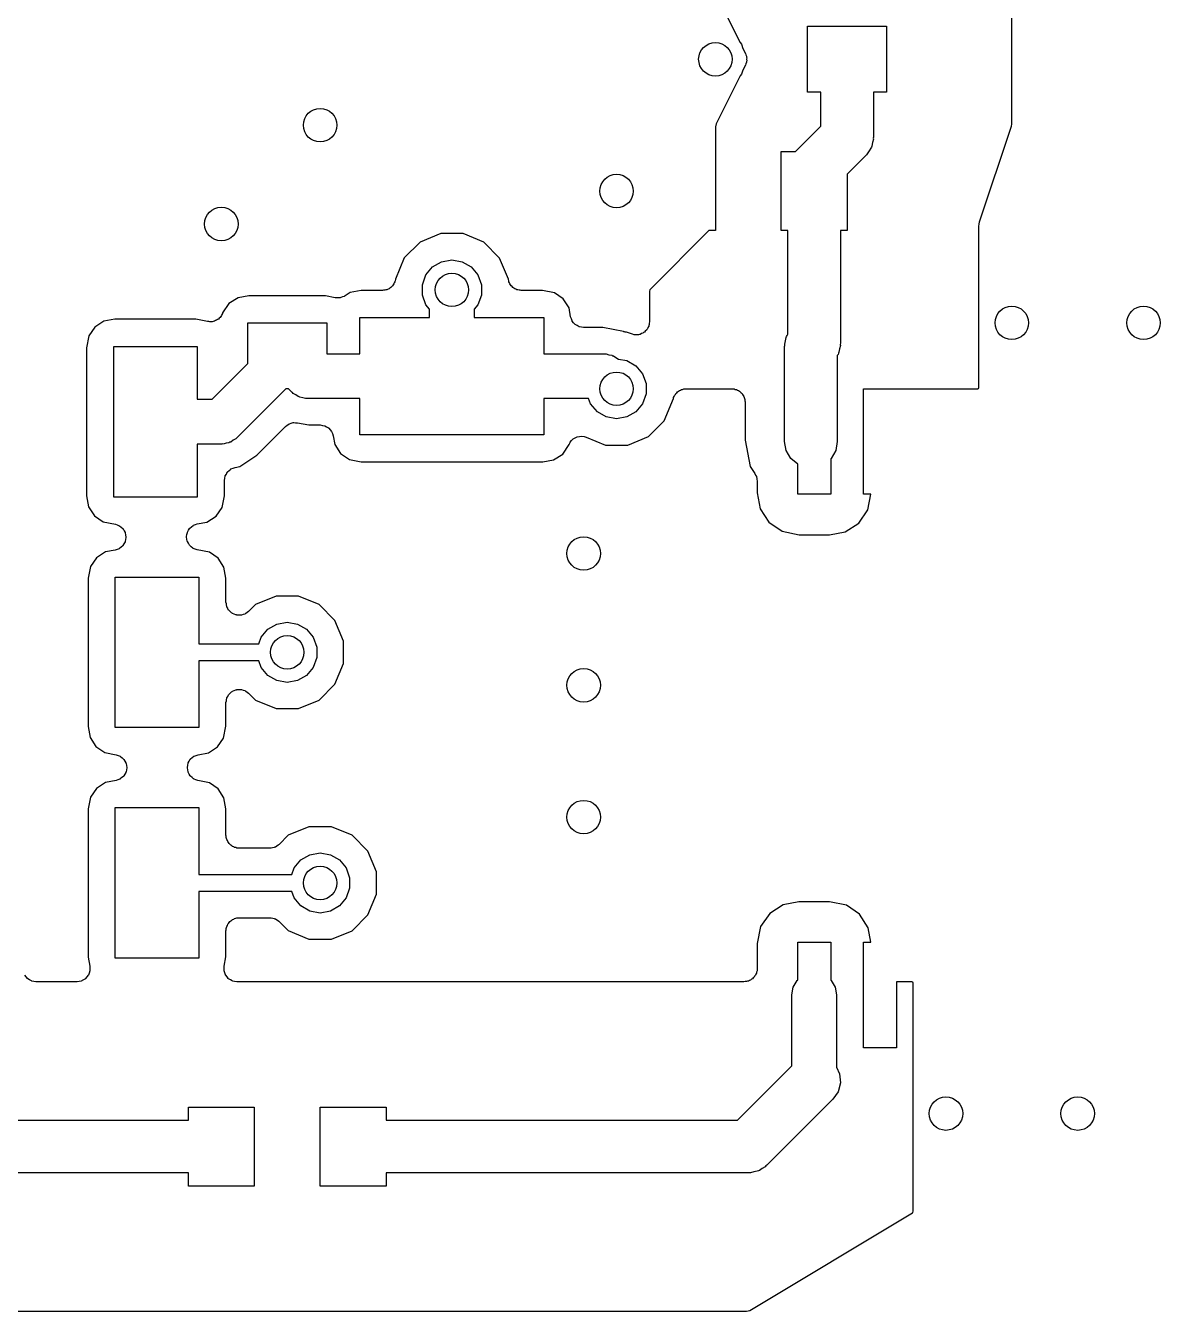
# Model space of a CAD drawing. Extents: x 85 to 210, y -138 to -65.
# Drawn here: x 189.26 to 197.88, y -98.25 to -88.5 of the extents above; entities that cross this region are included whole.
import ezdxf

# ---------------------------------------------------------------- set-up
doc = ezdxf.new("R2010")
doc.units = 0
doc.header["$MEASUREMENT"] = 0
doc.layers.add('BLACK', color=7, linetype='CONTINUOUS')

msp = doc.modelspace()

# ---------------------------------------------------------------- linework, layer by layer
at = {"layer": 'Black'}
for p, q in [((196.75, -89.2419), (196.75, -88.2583)), ((194.541, -88.3328), (194.687, -88.6234)), ((195.2, -89), (195.2, -88.5)), ((195.2, -88.5), (195.8, -88.5)), ((195.8, -88.5), (195.8, -89)), ((194.687, -88.6234), (194.697, -88.6361)), ((194.697, -88.6361), (194.709, -88.6677)), ((194.709, -88.6677), (194.728, -88.7053)), ((194.728, -88.7053), (194.731, -88.7163)), ((194.731, -88.7163), (194.735, -88.7268)), ((194.735, -88.7268), (194.736, -88.7328)), ((194.736, -88.7672), (194.735, -88.7732)), ((194.736, -88.7328), (194.738, -88.7386)), ((194.738, -88.7614), (194.736, -88.7672)), ((194.738, -88.7386), (194.737, -88.75)), ((194.737, -88.75), (194.738, -88.7614)), ((194.697, -88.8639), (194.687, -88.8766)), ((194.709, -88.8323), (194.697, -88.8639)), ((194.728, -88.7947), (194.709, -88.8323)), ((194.731, -88.7837), (194.728, -88.7947)), ((194.735, -88.7732), (194.731, -88.7837)), ((194.687, -88.8766), (194.505, -89.2396)), ((195.3, -89), (195.2, -89)), ((195.3, -89.2572), (195.3, -89)), ((195.8, -89), (195.7, -89)), ((195.7, -89), (195.7, -89.34)), ((194.505, -89.2396), (194.5, -89.2616)), ((196.747, -89.2577), (196.75, -89.2419)), ((194.5, -89.2616), (194.5, -89.45)), ((195.109, -89.4486), (195.3, -89.2572)), ((195.7, -89.34), (195.698, -89.3487)), ((195.698, -89.3487), (195.699, -89.3574)), ((196.505, -89.9846), (196.747, -89.2577)), ((194.5, -89.45), (194.5, -90.05)), ((195, -90.05), (195, -89.45)), ((195, -89.45), (195.108, -89.45)), ((195.108, -89.45), (195.109, -89.4486)), ((195.666, -89.4459), (195.653, -89.4686)), ((195.681, -89.4245), (195.666, -89.4459)), ((195.684, -89.416), (195.681, -89.4245)), ((195.688, -89.4084), (195.684, -89.416)), ((195.692, -89.3827), (195.688, -89.4084)), ((195.699, -89.3574), (195.692, -89.3827)), ((195.641, -89.4814), (195.5, -89.6228)), ((195.646, -89.4742), (195.641, -89.4814)), ((195.653, -89.4686), (195.646, -89.4742)), ((195.5, -89.6228), (195.5, -90.05)), ((196.5, -90.0162), (196.503, -90.0004)), ((196.5, -91.24), (196.5, -90.0162)), ((196.503, -90.0004), (196.505, -89.9846)), ((192.415, -90.0729), (192.258, -90.1378)), ((192.585, -90.0731), (192.415, -90.0729)), ((192.742, -90.1382), (192.585, -90.0731)), ((194.45, -90.05), (194.007, -90.4932)), ((194.5, -90.05), (194.45, -90.05)), ((195.05, -90.05), (195, -90.05)), ((195.05, -90.8365), (195.05, -90.05)), ((195.5, -90.05), (195.45, -90.05)), ((195.45, -90.05), (195.45, -90.905)), ((192.258, -90.1378), (192.138, -90.2578)), ((192.862, -90.2584), (192.742, -90.1382)), ((192.138, -90.2578), (192.072, -90.4183)), ((192.303, -90.3861), (192.354, -90.3254)), ((192.354, -90.3254), (192.422, -90.2859)), ((192.422, -90.2859), (192.5, -90.2721)), ((192.5, -90.2721), (192.578, -90.2859)), ((192.578, -90.2859), (192.646, -90.3254)), ((192.646, -90.3254), (192.697, -90.3861)), ((192.929, -90.4191), (192.862, -90.2584)), ((192.072, -90.422), (192.069, -90.4303)), ((192.072, -90.4183), (192.072, -90.422)), ((192.276, -90.4604), (192.303, -90.3861)), ((192.697, -90.3861), (192.724, -90.4604)), ((192.929, -90.422), (192.929, -90.4191)), ((192.932, -90.4302), (192.929, -90.422)), ((191.728, -90.5202), (191.689, -90.5454)), ((191.811, -90.5046), (191.728, -90.5202)), ((191.973, -90.5046), (191.811, -90.5046)), ((191.982, -90.5031), (191.973, -90.5046)), ((191.99, -90.5031), (191.982, -90.5031)), ((191.999, -90.5001), (191.99, -90.5031)), ((192.007, -90.4986), (191.999, -90.5001)), ((192.015, -90.4942), (192.007, -90.4986)), ((192.023, -90.4913), (192.015, -90.4942)), ((192.03, -90.4856), (192.023, -90.4913)), ((192.037, -90.4812), (192.03, -90.4856)), ((192.043, -90.4746), (192.037, -90.4812)), ((192.05, -90.469), (192.043, -90.4746)), ((192.054, -90.4614), (192.05, -90.469)), ((192.06, -90.4546), (192.054, -90.4614)), ((192.063, -90.4464), (192.06, -90.4546)), ((192.067, -90.4389), (192.063, -90.4464)), ((192.069, -90.4303), (192.067, -90.4389)), ((192.276, -90.5396), (192.276, -90.4604)), ((192.724, -90.4604), (192.724, -90.5396)), ((192.933, -90.4387), (192.932, -90.4302)), ((192.937, -90.4464), (192.933, -90.4387)), ((192.94, -90.4546), (192.937, -90.4464)), ((192.946, -90.4613), (192.94, -90.4546)), ((192.95, -90.4688), (192.946, -90.4613)), ((192.957, -90.4745), (192.95, -90.4688)), ((192.963, -90.4812), (192.957, -90.4745)), ((192.97, -90.4856), (192.963, -90.4812)), ((192.977, -90.4912), (192.97, -90.4856)), ((192.985, -90.4942), (192.977, -90.4912)), ((192.993, -90.4986), (192.985, -90.4942)), ((193.001, -90.5001), (192.993, -90.4986)), ((193.01, -90.5031), (193.001, -90.5001)), ((193.018, -90.5031), (193.01, -90.5031)), ((193.027, -90.5046), (193.018, -90.5031)), ((193.188, -90.5046), (193.027, -90.5046)), ((193.278, -90.5227), (193.188, -90.5046)), ((193.345, -90.5684), (193.278, -90.5227)), ((194.002, -90.5004), (194, -90.51)), ((194, -90.51), (194, -90.7417)), ((194.007, -90.4932), (194.002, -90.5004)), ((190.808, -90.6039), (190.76, -90.6739)), ((190.877, -90.5597), (190.808, -90.6039)), ((190.959, -90.5441), (190.877, -90.5597)), ((191.54, -90.5441), (190.959, -90.5441)), ((191.615, -90.5593), (191.54, -90.5441)), ((191.619, -90.5594), (191.615, -90.5593)), ((191.622, -90.5605), (191.619, -90.5594)), ((191.636, -90.5598), (191.622, -90.5605)), ((191.65, -90.5602), (191.636, -90.5598)), ((191.653, -90.559), (191.65, -90.5602)), ((191.657, -90.5588), (191.653, -90.559)), ((191.67, -90.5535), (191.657, -90.5588)), ((191.683, -90.5491), (191.67, -90.5535)), ((191.685, -90.5468), (191.683, -90.5491)), ((191.689, -90.5454), (191.685, -90.5468)), ((192.303, -90.6139), (192.276, -90.5396)), ((192.33, -90.6465), (192.303, -90.6139)), ((192.697, -90.6139), (192.67, -90.6465)), ((192.724, -90.5396), (192.697, -90.6139)), ((193.389, -90.637), (193.345, -90.5684)), ((190.734, -90.7142), (190.728, -90.7208)), ((190.741, -90.7087), (190.734, -90.7142)), ((190.745, -90.7013), (190.741, -90.7087)), ((190.751, -90.6947), (190.745, -90.7013)), ((190.754, -90.6866), (190.751, -90.6947)), ((190.759, -90.6791), (190.754, -90.6866)), ((190.76, -90.6739), (190.759, -90.6791)), ((191.802, -90.985), (191.802, -90.7105)), ((191.802, -90.7105), (192.33, -90.7105)), ((192.33, -90.7105), (192.33, -90.6465)), ((192.67, -90.6465), (192.67, -90.7105)), ((192.67, -90.7105), (193.198, -90.7105)), ((193.198, -90.7105), (193.198, -90.985)), ((193.401, -90.7035), (193.389, -90.637)), ((193.407, -90.7192), (193.401, -90.7035)), ((189.79, -90.7824), (189.745, -90.8492)), ((189.859, -90.7382), (189.79, -90.7824)), ((189.942, -90.7226), (189.859, -90.7382)), ((190.557, -90.7226), (189.942, -90.7226)), ((190.646, -90.7406), (190.557, -90.7226)), ((190.655, -90.7408), (190.646, -90.7406)), ((190.663, -90.7425), (190.655, -90.7408)), ((190.672, -90.7412), (190.663, -90.7425)), ((190.681, -90.7414), (190.672, -90.7412)), ((190.689, -90.7387), (190.681, -90.7414)), ((190.698, -90.7374), (190.689, -90.7387)), ((190.705, -90.7332), (190.698, -90.7374)), ((190.714, -90.7304), (190.705, -90.7332)), ((190.721, -90.7249), (190.714, -90.7304)), ((190.728, -90.7208), (190.721, -90.7249)), ((190.95, -91.0596), (190.95, -90.75)), ((190.95, -90.75), (191.55, -90.75)), ((191.55, -90.75), (191.55, -90.985)), ((193.413, -90.735), (193.407, -90.7192)), ((193.413, -90.7354), (193.413, -90.735)), ((193.414, -90.736), (193.413, -90.7354)), ((193.424, -90.7487), (193.414, -90.736)), ((193.435, -90.7616), (193.424, -90.7487)), ((193.436, -90.7619), (193.435, -90.7616)), ((193.436, -90.7623), (193.436, -90.7619)), ((193.451, -90.7706), (193.436, -90.7623)), ((193.465, -90.779), (193.451, -90.7706)), ((193.466, -90.7791), (193.465, -90.779)), ((193.466, -90.7794), (193.466, -90.7791)), ((193.483, -90.7821), (193.466, -90.7794)), ((193.5, -90.785), (193.483, -90.7821)), ((193.645, -90.785), (193.5, -90.785)), ((193.803, -90.8164), (193.645, -90.785)), ((193.968, -90.813), (193.961, -90.821)), ((193.977, -90.8059), (193.968, -90.813)), ((193.98, -90.8003), (193.977, -90.8059)), ((193.984, -90.7955), (193.98, -90.8003)), ((193.988, -90.7853), (193.984, -90.7955)), ((193.994, -90.7759), (193.988, -90.7853)), ((193.995, -90.7694), (193.994, -90.7759)), ((193.998, -90.7634), (193.995, -90.7694)), ((194, -90.7417), (193.998, -90.7524)), ((193.998, -90.7524), (193.998, -90.7634)), ((189.745, -90.8492), (189.727, -90.9385)), ((193.804, -90.817), (193.803, -90.8164)), ((193.809, -90.818), (193.804, -90.817)), ((193.815, -90.8202), (193.809, -90.818)), ((193.826, -90.821), (193.815, -90.8202)), ((193.833, -90.8222), (193.826, -90.821)), ((193.862, -90.834), (193.833, -90.8222)), ((193.872, -90.8364), (193.862, -90.834)), ((193.883, -90.8401), (193.872, -90.8364)), ((193.889, -90.8401), (193.883, -90.8401)), ((193.896, -90.8416), (193.889, -90.8401)), ((193.906, -90.8401), (193.896, -90.8416)), ((193.917, -90.8401), (193.906, -90.8401)), ((193.924, -90.8379), (193.917, -90.8401)), ((193.93, -90.8371), (193.924, -90.8379)), ((193.94, -90.832), (193.93, -90.8371)), ((193.95, -90.8283), (193.94, -90.832)), ((193.955, -90.8241), (193.95, -90.8283)), ((193.961, -90.821), (193.955, -90.8241)), ((195.026, -90.9126), (195.033, -90.8873)), ((195.027, -90.9213), (195.026, -90.9126)), ((195.033, -90.8873), (195.037, -90.8616)), ((195.037, -90.8616), (195.041, -90.854)), ((195.041, -90.854), (195.044, -90.8455)), ((195.044, -90.8455), (195.05, -90.8365)), ((195.45, -90.905), (195.448, -90.9137)), ((189.727, -90.9385), (189.727, -92.0622)), ((189.933, -92.0715), (189.933, -90.9285)), ((189.933, -90.9285), (190.567, -90.9285)), ((190.567, -90.9285), (190.567, -91.33)), ((191.55, -90.985), (191.802, -90.985)), ((193.198, -90.985), (193.655, -90.985)), ((193.655, -90.985), (193.662, -90.9863)), ((193.662, -90.9863), (193.67, -90.9856)), ((193.67, -90.9856), (193.691, -90.9914)), ((193.691, -90.9914), (193.713, -90.9953)), ((193.713, -90.9953), (193.72, -90.999)), ((193.72, -90.999), (193.727, -91.0009)), ((193.727, -91.0009), (193.745, -91.0137)), ((195.025, -90.93), (195.027, -90.9213)), ((195.025, -91.65), (195.025, -90.93)), ((195.431, -90.9895), (195.425, -90.9985)), ((195.425, -90.9985), (195.425, -91.65)), ((195.434, -90.981), (195.431, -90.9895)), ((195.438, -90.9734), (195.434, -90.981)), ((195.442, -90.9477), (195.438, -90.9734)), ((195.449, -90.9224), (195.442, -90.9477)), ((195.448, -90.9137), (195.449, -90.9224)), ((190.68, -91.33), (190.95, -91.0596)), ((193.745, -91.0137), (193.764, -91.0246)), ((193.764, -91.0246), (193.828, -91.0359)), ((193.828, -91.0359), (193.896, -91.0754)), ((193.896, -91.0754), (193.947, -91.1361)), ((193.947, -91.1361), (193.974, -91.2104)), ((191.24, -91.25), (190.87, -91.6202)), ((191.26, -91.25), (191.24, -91.25)), ((191.285, -91.2752), (191.26, -91.25)), ((191.291, -91.2795), (191.285, -91.2752)), ((191.296, -91.2852), (191.291, -91.2795)), ((191.315, -91.2963), (191.296, -91.2852)), ((191.333, -91.3091), (191.315, -91.2963)), ((193.974, -91.2896), (193.947, -91.3639)), ((193.974, -91.2104), (193.974, -91.2896)), ((194.187, -91.3082), (194.19, -91.3)), ((194.19, -91.3), (194.196, -91.2933)), ((194.196, -91.2933), (194.2, -91.2856)), ((194.2, -91.2856), (194.207, -91.2801)), ((194.207, -91.2801), (194.213, -91.2734)), ((194.213, -91.2734), (194.22, -91.269)), ((194.22, -91.269), (194.227, -91.2634)), ((194.227, -91.2634), (194.235, -91.2604)), ((194.235, -91.2604), (194.243, -91.256)), ((194.243, -91.256), (194.251, -91.2545)), ((194.251, -91.2545), (194.26, -91.2515)), ((194.26, -91.2515), (194.268, -91.2515)), ((194.268, -91.2515), (194.277, -91.25)), ((194.277, -91.25), (194.625, -91.25)), ((194.625, -91.25), (194.634, -91.2515)), ((194.634, -91.2515), (194.642, -91.2515)), ((194.642, -91.2515), (194.651, -91.2545)), ((194.651, -91.2545), (194.659, -91.256)), ((194.659, -91.256), (194.667, -91.2604)), ((194.667, -91.2604), (194.675, -91.2634)), ((194.675, -91.2634), (194.682, -91.269)), ((194.682, -91.269), (194.689, -91.2734)), ((194.689, -91.2734), (194.695, -91.2801)), ((194.695, -91.2801), (194.702, -91.2857)), ((194.702, -91.2857), (194.706, -91.2933)), ((194.706, -91.2933), (194.712, -91.3)), ((194.712, -91.3), (194.715, -91.3082)), ((195.625, -92.05), (195.625, -91.25)), ((195.625, -91.25), (195.875, -91.25)), ((195.875, -91.25), (196.491, -91.25)), ((196.491, -91.25), (196.498, -91.2486)), ((196.498, -91.2486), (196.5, -91.24)), ((190.567, -91.33), (190.68, -91.33)), ((191.34, -91.311), (191.333, -91.3091)), ((191.347, -91.3147), (191.34, -91.311)), ((191.369, -91.3186), (191.347, -91.3147)), ((191.39, -91.3244), (191.369, -91.3186)), ((191.398, -91.3237), (191.39, -91.3244)), ((191.405, -91.325), (191.398, -91.3237)), ((191.802, -91.325), (191.405, -91.325)), ((191.802, -91.5995), (191.802, -91.325)), ((193.538, -91.325), (193.198, -91.325)), ((193.198, -91.325), (193.198, -91.5995)), ((193.553, -91.3639), (193.538, -91.325)), ((193.604, -91.4246), (193.553, -91.3639)), ((193.947, -91.3639), (193.896, -91.4246)), ((194.112, -91.4922), (194.181, -91.3249)), ((194.181, -91.3244), (194.183, -91.3157)), ((194.181, -91.3249), (194.181, -91.3244)), ((194.183, -91.3157), (194.187, -91.3082)), ((194.715, -91.3082), (194.719, -91.3158)), ((194.719, -91.3158), (194.72, -91.3244)), ((194.72, -91.3244), (194.723, -91.3326)), ((194.723, -91.3326), (194.723, -91.3414)), ((194.723, -91.3414), (194.725, -91.35)), ((194.725, -91.35), (194.725, -91.6401)), ((193.672, -91.4641), (193.604, -91.4246)), ((193.75, -91.4779), (193.672, -91.4641)), ((193.828, -91.4641), (193.75, -91.4779)), ((193.896, -91.4246), (193.828, -91.4641)), ((193.992, -91.6122), (194.112, -91.4922)), ((191.019, -91.7547), (191.238, -91.5352)), ((191.238, -91.5352), (191.25, -91.527)), ((191.25, -91.527), (191.261, -91.5182)), ((191.261, -91.5182), (191.264, -91.5171)), ((191.264, -91.5171), (191.267, -91.5152)), ((191.267, -91.5152), (191.28, -91.5116)), ((191.28, -91.5116), (191.294, -91.507)), ((191.294, -91.507), (191.297, -91.5071)), ((191.297, -91.5071), (191.3, -91.5062)), ((191.3, -91.5062), (191.314, -91.5075)), ((191.314, -91.5075), (191.328, -91.5078)), ((191.328, -91.5078), (191.415, -91.525)), ((191.415, -91.525), (191.5, -91.525)), ((191.5, -91.525), (191.517, -91.5279)), ((191.517, -91.5279), (191.534, -91.5306)), ((191.534, -91.5306), (191.534, -91.5309)), ((191.534, -91.5309), (191.535, -91.531)), ((191.535, -91.531), (191.549, -91.5394)), ((191.549, -91.5394), (191.564, -91.5477)), ((191.564, -91.5477), (191.564, -91.5481)), ((191.564, -91.5481), (191.565, -91.5484)), ((191.565, -91.5484), (191.576, -91.5613)), ((191.576, -91.5613), (191.586, -91.574)), ((191.586, -91.574), (191.587, -91.5746)), ((191.587, -91.5746), (191.587, -91.575)), ((191.587, -91.575), (191.593, -91.5908)), ((191.593, -91.5908), (191.599, -91.6065)), ((190.75, -91.67), (190.567, -91.67)), ((190.567, -91.67), (190.567, -92.0715)), ((190.757, -91.6687), (190.75, -91.67)), ((190.765, -91.6694), (190.757, -91.6687)), ((190.786, -91.6636), (190.765, -91.6694)), ((190.808, -91.6597), (190.786, -91.6636)), ((190.815, -91.656), (190.808, -91.6597)), ((190.822, -91.6541), (190.815, -91.656)), ((190.84, -91.6413), (190.822, -91.6541)), ((190.859, -91.6302), (190.84, -91.6413)), ((190.864, -91.6245), (190.859, -91.6302)), ((190.87, -91.6202), (190.864, -91.6245)), ((191.599, -91.6065), (191.611, -91.673)), ((191.611, -91.673), (191.655, -91.7416)), ((193.198, -91.5995), (191.802, -91.5995)), ((193.341, -91.7456), (193.391, -91.6718)), ((193.391, -91.6718), (193.397, -91.6572)), ((193.397, -91.6565), (193.398, -91.6556)), ((193.397, -91.6572), (193.397, -91.6565)), ((193.398, -91.6556), (193.409, -91.6435)), ((193.409, -91.6435), (193.42, -91.6312)), ((193.42, -91.6312), (193.421, -91.6307)), ((193.421, -91.63), (193.436, -91.6224)), ((193.421, -91.6307), (193.421, -91.63)), ((193.436, -91.6224), (193.45, -91.6146)), ((193.45, -91.6146), (193.451, -91.6144)), ((193.451, -91.6144), (193.452, -91.614)), ((193.452, -91.614), (193.468, -91.6119)), ((193.468, -91.6119), (193.485, -91.6094)), ((193.485, -91.6094), (193.486, -91.6096)), ((193.486, -91.6096), (193.487, -91.6095)), ((193.487, -91.6095), (193.503, -91.6131)), ((193.503, -91.6131), (193.519, -91.6163)), ((193.519, -91.6163), (193.52, -91.6168)), ((193.52, -91.6168), (193.52, -91.617)), ((193.52, -91.617), (193.665, -91.6769)), ((193.665, -91.6769), (193.835, -91.6771)), ((193.835, -91.6771), (193.992, -91.6122)), ((194.725, -91.6401), (194.765, -91.8406)), ((195.037, -91.7184), (195.025, -91.65)), ((195.425, -91.65), (195.413, -91.7184)), ((190.891, -91.84), (191.019, -91.7547)), ((191.655, -91.7416), (191.722, -91.7873)), ((191.722, -91.7873), (191.812, -91.8054)), ((193.189, -91.8054), (193.272, -91.7898)), ((193.272, -91.7898), (193.341, -91.7456)), ((195.072, -91.7786), (195.037, -91.7184)), ((195.125, -91.8232), (195.072, -91.7786)), ((195.378, -91.7786), (195.375, -91.7812)), ((195.375, -91.7812), (195.375, -92.05)), ((195.413, -91.7184), (195.378, -91.7786)), ((190.788, -91.8971), (190.795, -91.8829)), ((190.795, -91.8829), (190.796, -91.8821)), ((190.796, -91.8821), (190.797, -91.8812)), ((190.797, -91.8812), (190.809, -91.8707)), ((190.809, -91.8707), (190.821, -91.86)), ((190.821, -91.86), (190.823, -91.8596)), ((190.823, -91.8589), (190.839, -91.8533)), ((190.823, -91.8596), (190.823, -91.8589)), ((190.839, -91.8533), (190.854, -91.8474)), ((190.854, -91.8474), (190.891, -91.84)), ((191.812, -91.8054), (193.189, -91.8054)), ((194.765, -91.8406), (194.8, -91.8936)), ((195.125, -92.05), (195.125, -91.8232)), ((195.125, -91.8232), (195.125, -91.8232)), ((190.773, -91.9455), (190.776, -91.9294)), ((190.773, -92.0615), (190.773, -91.9455)), ((190.776, -91.9294), (190.779, -91.9133)), ((190.779, -91.9113), (190.788, -91.8971)), ((190.779, -91.9123), (190.779, -91.9113)), ((190.779, -91.9133), (190.779, -91.9123)), ((194.8, -91.8936), (194.805, -91.9046)), ((194.805, -91.9046), (194.811, -91.915)), ((194.811, -91.915), (194.812, -91.9204)), ((194.812, -91.9204), (194.814, -91.9254)), ((194.814, -91.9254), (194.815, -91.9374)), ((194.815, -91.9374), (194.817, -91.9492)), ((194.817, -91.9492), (194.817, -92.0407)), ((189.727, -92.0622), (189.742, -92.145)), ((190.567, -92.0715), (189.933, -92.0715)), ((190.755, -92.1508), (190.773, -92.0615)), ((194.817, -92.0407), (194.84, -92.1605)), ((195.375, -92.05), (195.125, -92.05)), ((195.681, -92.05), (195.625, -92.05)), ((195.657, -92.169), (195.681, -92.05)), ((189.742, -92.145), (189.786, -92.2136)), ((190.71, -92.2176), (190.755, -92.1508)), ((194.84, -92.1605), (194.906, -92.2632)), ((195.588, -92.2692), (195.657, -92.169)), ((189.786, -92.2136), (189.853, -92.2593)), ((189.853, -92.2593), (189.946, -92.2781)), ((189.946, -92.2781), (189.96, -92.2838)), ((190.553, -92.2811), (190.567, -92.2756)), ((190.567, -92.2756), (190.641, -92.2618)), ((190.641, -92.2618), (190.71, -92.2176)), ((194.906, -92.2632), (195.006, -92.3317)), ((195.486, -92.3353), (195.588, -92.2692)), ((189.96, -92.2838), (189.975, -92.2889)), ((189.975, -92.2889), (189.977, -92.2901)), ((189.977, -92.2901), (189.978, -92.2908)), ((189.978, -92.2908), (189.99, -92.3011)), ((189.99, -92.3011), (190.002, -92.3109)), ((190.002, -92.3109), (190.003, -92.3125)), ((190.003, -92.3125), (190.004, -92.3138)), ((190.004, -92.3138), (190.012, -92.3274)), ((190.012, -92.3274), (190.02, -92.3408)), ((190.02, -92.3408), (190.02, -92.3426)), ((190.02, -92.3426), (190.021, -92.3443)), ((190.021, -92.3443), (190.023, -92.3597)), ((190.023, -92.3597), (190.026, -92.3749)), ((190.026, -92.3749), (190.026, -92.3768)), ((190.486, -92.3714), (190.489, -92.3562)), ((190.486, -92.3732), (190.486, -92.3714)), ((190.486, -92.3751), (190.486, -92.3732)), ((190.489, -92.3903), (190.486, -92.3751)), ((190.489, -92.3562), (190.492, -92.3408)), ((190.492, -92.3392), (190.493, -92.3374)), ((190.492, -92.3408), (190.492, -92.3392)), ((190.493, -92.3374), (190.501, -92.3241)), ((190.501, -92.3241), (190.509, -92.3105)), ((190.509, -92.3105), (190.51, -92.3093)), ((190.51, -92.3093), (190.511, -92.3077)), ((190.511, -92.3077), (190.523, -92.298)), ((190.523, -92.298), (190.535, -92.2879)), ((190.535, -92.2879), (190.537, -92.2872)), ((190.537, -92.2872), (190.538, -92.2861)), ((190.538, -92.2861), (190.553, -92.2811)), ((195.006, -92.3317), (195.135, -92.3578)), ((195.135, -92.3578), (195.366, -92.3578)), ((195.366, -92.3578), (195.486, -92.3353)), ((189.959, -92.4689), (189.945, -92.4744)), ((189.974, -92.4639), (189.959, -92.4689)), ((189.975, -92.4628), (189.974, -92.4639)), ((189.977, -92.4621), (189.975, -92.4628)), ((189.989, -92.452), (189.977, -92.4621)), ((190.001, -92.4423), (189.989, -92.452)), ((190.002, -92.4407), (190.001, -92.4423)), ((190.003, -92.4395), (190.002, -92.4407)), ((190.011, -92.4259), (190.003, -92.4395)), ((190.019, -92.4126), (190.011, -92.4259)), ((190.02, -92.4108), (190.019, -92.4126)), ((190.023, -92.3939), (190.02, -92.4092)), ((190.02, -92.4092), (190.02, -92.4108)), ((190.026, -92.3786), (190.023, -92.3939)), ((190.026, -92.3768), (190.026, -92.3786)), ((190.491, -92.4057), (190.489, -92.3903)), ((190.492, -92.4074), (190.491, -92.4057)), ((190.492, -92.4092), (190.492, -92.4074)), ((190.5, -92.4226), (190.492, -92.4092)), ((190.508, -92.4362), (190.5, -92.4226)), ((190.509, -92.4375), (190.508, -92.4362)), ((190.51, -92.4391), (190.509, -92.4375)), ((190.522, -92.4489), (190.51, -92.4391)), ((190.534, -92.4592), (190.522, -92.4489)), ((190.535, -92.4599), (190.534, -92.4592)), ((190.537, -92.4611), (190.535, -92.4599)), ((190.552, -92.4662), (190.537, -92.4611)), ((190.566, -92.4719), (190.552, -92.4662)), ((190.659, -92.4907), (190.566, -92.4719)), ((189.802, -92.5324), (189.757, -92.5992)), ((189.871, -92.4882), (189.802, -92.5324)), ((189.945, -92.4744), (189.871, -92.4882)), ((190.726, -92.5364), (190.659, -92.4907)), ((190.77, -92.605), (190.726, -92.5364)), ((189.757, -92.5992), (189.739, -92.6885)), ((190.785, -92.6878), (190.77, -92.605)), ((189.739, -92.6885), (189.739, -93.8122)), ((189.945, -93.8215), (189.945, -92.6785)), ((189.945, -92.6785), (190.579, -92.6785)), ((190.579, -92.6785), (190.579, -93.1865)), ((190.785, -92.8693), (190.785, -92.6878)), ((191.165, -92.8229), (191.008, -92.8878)), ((191.335, -92.8231), (191.165, -92.8229)), ((191.492, -92.8882), (191.335, -92.8231)), ((190.788, -92.8822), (190.785, -92.8693)), ((190.789, -92.8951), (190.788, -92.8822)), ((190.791, -92.8992), (190.789, -92.8951)), ((190.791, -92.9035), (190.791, -92.8992)), ((190.798, -92.9148), (190.791, -92.9035)), ((190.803, -92.9266), (190.798, -92.9148)), ((190.807, -92.9298), (190.803, -92.9266)), ((190.809, -92.9336), (190.807, -92.9298)), ((190.819, -92.942), (190.809, -92.9336)), ((190.828, -92.9512), (190.819, -92.942)), ((190.832, -92.9531), (190.828, -92.9512)), ((190.835, -92.9559), (190.832, -92.9531)), ((190.848, -92.9604), (190.835, -92.9559)), ((190.859, -92.9659), (190.848, -92.9604)), ((190.928, -92.96), (190.915, -92.9634)), ((190.931, -92.9575), (190.928, -92.96)), ((190.935, -92.9559), (190.931, -92.9575)), ((190.945, -92.9476), (190.935, -92.9559)), ((190.956, -92.9401), (190.945, -92.9476)), ((191.008, -92.8878), (190.956, -92.9401)), ((191.612, -93.0084), (191.492, -92.8882)), ((190.864, -92.9663), (190.859, -92.9659)), ((190.868, -92.9678), (190.864, -92.9663)), ((190.881, -92.9678), (190.868, -92.9678)), ((190.894, -92.969), (190.881, -92.9678)), ((190.898, -92.9678), (190.894, -92.969)), ((190.903, -92.9678), (190.898, -92.9678)), ((190.915, -92.9634), (190.903, -92.9678)), ((191.104, -93.0754), (191.172, -93.0359)), ((191.172, -93.0359), (191.25, -93.0221)), ((191.25, -93.0221), (191.328, -93.0359)), ((191.328, -93.0359), (191.396, -93.0754)), ((191.677, -93.1654), (191.612, -93.0084)), ((191.034, -93.1865), (191.053, -93.1361)), ((191.053, -93.1361), (191.104, -93.0754)), ((191.396, -93.0754), (191.447, -93.1361)), ((191.447, -93.1361), (191.474, -93.2104)), ((190.579, -93.1865), (191.034, -93.1865)), ((191.474, -93.2104), (191.474, -93.2896)), ((191.677, -93.3353), (191.677, -93.1654)), ((191.034, -93.3135), (190.579, -93.3135)), ((190.579, -93.3135), (190.579, -93.8215)), ((191.053, -93.3639), (191.034, -93.3135)), ((191.474, -93.2896), (191.447, -93.3639)), ((191.612, -93.4922), (191.677, -93.3353)), ((191.104, -93.4246), (191.053, -93.3639)), ((191.172, -93.4641), (191.104, -93.4246)), ((191.396, -93.4246), (191.328, -93.4641)), ((191.447, -93.3639), (191.396, -93.4246)), ((190.828, -93.5487), (190.832, -93.5469)), ((190.832, -93.5469), (190.835, -93.5441)), ((190.835, -93.5441), (190.848, -93.5396)), ((190.848, -93.5396), (190.86, -93.5341)), ((190.86, -93.5341), (190.864, -93.5337)), ((190.864, -93.5337), (190.868, -93.5322)), ((190.868, -93.5322), (190.881, -93.5322)), ((190.881, -93.5322), (190.894, -93.5311)), ((190.894, -93.5311), (190.898, -93.5322)), ((190.898, -93.5322), (190.903, -93.5322)), ((190.903, -93.5322), (190.915, -93.5367)), ((190.915, -93.5367), (190.928, -93.5401)), ((190.928, -93.5401), (190.931, -93.5426)), ((190.931, -93.5426), (190.935, -93.5441)), ((190.935, -93.5441), (190.945, -93.5525)), ((191.25, -93.4779), (191.172, -93.4641)), ((191.328, -93.4641), (191.25, -93.4779)), ((191.492, -93.6122), (191.612, -93.4922)), ((190.785, -93.6307), (190.788, -93.6178)), ((190.785, -93.8115), (190.785, -93.6307)), ((190.788, -93.6178), (190.789, -93.6047)), ((190.789, -93.6047), (190.791, -93.6008)), ((190.791, -93.5965), (190.798, -93.5851)), ((190.791, -93.6008), (190.791, -93.5965)), ((190.798, -93.5851), (190.804, -93.5733)), ((190.804, -93.5733), (190.807, -93.5702)), ((190.807, -93.5702), (190.809, -93.5664)), ((190.809, -93.5664), (190.819, -93.558)), ((190.819, -93.558), (190.828, -93.5487)), ((190.945, -93.5525), (190.956, -93.56)), ((190.956, -93.56), (191.008, -93.6118)), ((191.008, -93.6118), (191.165, -93.6769)), ((191.335, -93.6771), (191.492, -93.6122)), ((191.165, -93.6769), (191.335, -93.6771)), ((189.739, -93.8122), (189.754, -93.895)), ((190.579, -93.8215), (189.945, -93.8215)), ((190.767, -93.9008), (190.785, -93.8115)), ((189.754, -93.895), (189.798, -93.9636)), ((190.722, -93.9676), (190.767, -93.9008)), ((189.798, -93.9636), (189.865, -94.0093)), ((189.865, -94.0093), (189.952, -94.0269)), ((189.952, -94.0269), (189.967, -94.0326)), ((189.967, -94.0326), (189.981, -94.0377)), ((190.544, -94.0372), (190.559, -94.0323)), ((190.559, -94.0323), (190.573, -94.0268)), ((190.573, -94.0268), (190.653, -94.0118)), ((190.653, -94.0118), (190.722, -93.9676)), ((189.981, -94.0377), (189.983, -94.0389)), ((189.983, -94.0389), (189.985, -94.0396)), ((189.985, -94.0396), (189.996, -94.0499)), ((189.996, -94.0499), (190.008, -94.0598)), ((190.008, -94.0598), (190.009, -94.0614)), ((190.009, -94.0614), (190.011, -94.0626)), ((190.011, -94.0626), (190.018, -94.0763)), ((190.018, -94.0763), (190.026, -94.0896)), ((190.026, -94.0896), (190.026, -94.0915)), ((190.026, -94.0915), (190.027, -94.0931)), ((190.027, -94.0931), (190.029, -94.1085)), ((190.029, -94.1085), (190.032, -94.1238)), ((190.032, -94.1274), (190.029, -94.1427)), ((190.032, -94.1238), (190.032, -94.1256)), ((190.032, -94.1256), (190.032, -94.1274)), ((190.492, -94.1226), (190.495, -94.1073)), ((190.492, -94.1244), (190.492, -94.1226)), ((190.492, -94.1262), (190.492, -94.1244)), ((190.495, -94.1415), (190.492, -94.1262)), ((190.495, -94.1073), (190.497, -94.092)), ((190.497, -94.092), (190.498, -94.0903)), ((190.498, -94.0903), (190.499, -94.0885)), ((190.499, -94.0885), (190.507, -94.0752)), ((190.507, -94.0752), (190.514, -94.0617)), ((190.514, -94.0617), (190.516, -94.0605)), ((190.516, -94.0605), (190.517, -94.0589)), ((190.517, -94.0589), (190.529, -94.0492)), ((190.529, -94.0492), (190.541, -94.0391)), ((190.541, -94.0391), (190.542, -94.0384)), ((190.542, -94.0384), (190.544, -94.0372)), ((189.951, -94.2232), (189.871, -94.2382)), ((189.965, -94.2177), (189.951, -94.2232)), ((189.98, -94.2128), (189.965, -94.2177)), ((189.982, -94.2116), (189.98, -94.2128)), ((189.983, -94.2109), (189.982, -94.2116)), ((189.995, -94.2008), (189.983, -94.2109)), ((190.007, -94.1911), (189.995, -94.2008)), ((190.008, -94.1895), (190.007, -94.1911)), ((190.01, -94.1883), (190.008, -94.1895)), ((190.017, -94.1748), (190.01, -94.1883)), ((190.025, -94.1615), (190.017, -94.1748)), ((190.026, -94.1597), (190.025, -94.1615)), ((190.027, -94.158), (190.026, -94.1597)), ((190.029, -94.1427), (190.027, -94.158)), ((190.497, -94.1569), (190.495, -94.1415)), ((190.498, -94.1585), (190.497, -94.1569)), ((190.498, -94.1604), (190.498, -94.1585)), ((190.506, -94.1737), (190.498, -94.1604)), ((190.513, -94.1874), (190.506, -94.1737)), ((190.515, -94.1886), (190.513, -94.1874)), ((190.516, -94.1902), (190.515, -94.1886)), ((190.528, -94.2001), (190.516, -94.1902)), ((190.539, -94.2104), (190.528, -94.2001)), ((190.541, -94.2111), (190.539, -94.2104)), ((190.543, -94.2123), (190.541, -94.2111)), ((190.557, -94.2174), (190.543, -94.2123)), ((190.572, -94.2231), (190.557, -94.2174)), ((190.659, -94.2407), (190.572, -94.2231)), ((189.802, -94.2824), (189.757, -94.3492)), ((189.871, -94.2382), (189.802, -94.2824)), ((190.726, -94.2864), (190.659, -94.2407)), ((190.77, -94.355), (190.726, -94.2864)), ((189.757, -94.3492), (189.739, -94.4385)), ((190.785, -94.4378), (190.77, -94.355)), ((189.739, -94.4385), (189.739, -95.5622)), ((189.945, -95.5715), (189.945, -94.4285)), ((189.945, -94.4285), (190.579, -94.4285)), ((190.579, -94.4285), (190.579, -94.9365)), ((190.785, -94.6365), (190.785, -94.4378)), ((191.415, -94.5729), (191.258, -94.6378)), ((191.585, -94.5731), (191.415, -94.5729)), ((191.742, -94.6382), (191.585, -94.5731)), ((190.787, -94.6451), (190.785, -94.6365)), ((190.787, -94.6539), (190.787, -94.6451)), ((190.79, -94.6621), (190.787, -94.6539)), ((190.791, -94.6707), (190.79, -94.6621)), ((190.796, -94.6783), (190.791, -94.6707)), ((190.799, -94.6865), (190.796, -94.6783)), ((190.804, -94.6932), (190.799, -94.6865)), ((190.809, -94.7008), (190.804, -94.6932)), ((190.815, -94.7064), (190.809, -94.7008)), ((190.821, -94.7131), (190.815, -94.7064)), ((190.829, -94.7175), (190.821, -94.7131)), ((190.835, -94.7231), (190.829, -94.7175)), ((191.182, -94.7131), (191.171, -94.7197)), ((191.185, -94.7098), (191.182, -94.7131)), ((191.189, -94.7073), (191.185, -94.7098)), ((191.258, -94.6378), (191.189, -94.7073)), ((191.862, -94.7584), (191.742, -94.6382)), ((190.844, -94.7261), (190.835, -94.7231)), ((190.851, -94.7305), (190.844, -94.7261)), ((190.86, -94.732), (190.851, -94.7305)), ((190.868, -94.735), (190.86, -94.732)), ((190.877, -94.735), (190.868, -94.735)), ((190.885, -94.7365), (190.877, -94.735)), ((191.118, -94.7365), (190.885, -94.7365)), ((191.122, -94.7357), (191.118, -94.7365)), ((191.127, -94.7361), (191.122, -94.7357)), ((191.139, -94.7327), (191.127, -94.7361)), ((191.152, -94.7305), (191.139, -94.7327)), ((191.156, -94.7283), (191.152, -94.7305)), ((191.16, -94.7272), (191.156, -94.7283)), ((191.171, -94.7197), (191.16, -94.7272)), ((191.354, -94.8254), (191.422, -94.7859)), ((191.422, -94.7859), (191.5, -94.7721)), ((191.5, -94.7721), (191.578, -94.7859)), ((191.578, -94.7859), (191.646, -94.8254)), ((191.927, -94.9154), (191.862, -94.7584)), ((191.284, -94.9365), (191.303, -94.8861)), ((191.303, -94.8861), (191.354, -94.8254)), ((191.646, -94.8254), (191.697, -94.8861)), ((191.697, -94.8861), (191.724, -94.9604)), ((190.579, -94.9365), (191.284, -94.9365)), ((191.724, -94.9604), (191.724, -95.0396)), ((191.927, -95.0853), (191.927, -94.9154)), ((191.284, -95.0635), (190.579, -95.0635)), ((190.579, -95.0635), (190.579, -95.5715)), ((191.303, -95.1139), (191.284, -95.0635)), ((191.724, -95.0396), (191.697, -95.1139)), ((191.862, -95.2422), (191.927, -95.0853)), ((191.354, -95.1746), (191.303, -95.1139)), ((191.422, -95.2141), (191.354, -95.1746)), ((191.646, -95.1746), (191.578, -95.2141)), ((191.697, -95.1139), (191.646, -95.1746)), ((195.014, -95.1647), (194.912, -95.2308)), ((195.134, -95.1422), (195.014, -95.1647)), ((195.365, -95.1422), (195.134, -95.1422)), ((195.494, -95.1683), (195.365, -95.1422)), ((195.594, -95.2368), (195.494, -95.1683)), ((190.804, -95.3068), (190.809, -95.2992)), ((190.809, -95.2992), (190.815, -95.2936)), ((190.815, -95.2936), (190.821, -95.2869)), ((190.821, -95.2869), (190.829, -95.2825)), ((190.829, -95.2825), (190.835, -95.2769)), ((190.835, -95.2769), (190.844, -95.2739)), ((190.844, -95.2739), (190.851, -95.2695)), ((190.851, -95.2695), (190.86, -95.268)), ((190.86, -95.268), (190.868, -95.265)), ((190.868, -95.265), (190.877, -95.265)), ((190.877, -95.265), (190.885, -95.2635)), ((190.885, -95.2635), (191.118, -95.2635)), ((191.118, -95.2635), (191.123, -95.2643)), ((191.123, -95.2643), (191.127, -95.2639)), ((191.127, -95.2639), (191.14, -95.2673)), ((191.14, -95.2673), (191.152, -95.2695)), ((191.152, -95.2695), (191.156, -95.2718)), ((191.156, -95.2718), (191.161, -95.2729)), ((191.161, -95.2729), (191.171, -95.2804)), ((191.171, -95.2804), (191.183, -95.2869)), ((191.183, -95.2869), (191.185, -95.2903)), ((191.185, -95.2903), (191.189, -95.2929)), ((191.189, -95.2929), (191.258, -95.3618)), ((191.5, -95.2279), (191.422, -95.2141)), ((191.578, -95.2141), (191.5, -95.2279)), ((191.742, -95.3622), (191.862, -95.2422)), ((194.912, -95.2308), (194.843, -95.331)), ((195.66, -95.3395), (195.594, -95.2368)), ((190.785, -95.3635), (190.787, -95.3549)), ((190.785, -95.5615), (190.785, -95.3635)), ((190.787, -95.3461), (190.79, -95.3379)), ((190.787, -95.3549), (190.787, -95.3461)), ((190.79, -95.3379), (190.791, -95.3293)), ((190.791, -95.3293), (190.796, -95.3217)), ((190.796, -95.3217), (190.799, -95.3135)), ((190.799, -95.3135), (190.804, -95.3068)), ((191.258, -95.3618), (191.415, -95.4269)), ((191.585, -95.4271), (191.742, -95.3622)), ((194.843, -95.331), (194.817, -95.46)), ((195.681, -95.45), (195.66, -95.3395)), ((191.415, -95.4269), (191.585, -95.4271)), ((194.817, -95.46), (194.817, -95.65)), ((195.125, -95.7363), (195.125, -95.45)), ((195.125, -95.45), (195.375, -95.45)), ((195.375, -95.45), (195.375, -95.7363)), ((195.625, -96.25), (195.625, -95.45)), ((195.625, -95.45), (195.681, -95.45)), ((189.739, -95.5622), (189.752, -95.6315)), ((190.579, -95.5715), (189.945, -95.5715)), ((190.771, -95.6302), (190.785, -95.5615)), ((189.746, -95.6832), (189.741, -95.699)), ((189.752, -95.6674), (189.746, -95.6832)), ((189.752, -95.6315), (189.752, -95.6321)), ((189.752, -95.6321), (189.752, -95.6326)), ((189.752, -95.6326), (189.752, -95.6495)), ((189.752, -95.6495), (189.752, -95.6662)), ((189.752, -95.6662), (189.752, -95.6668)), ((189.752, -95.6668), (189.752, -95.6674)), ((190.771, -95.6314), (190.771, -95.6302)), ((190.771, -95.6326), (190.771, -95.6314)), ((190.771, -95.6488), (190.771, -95.6326)), ((190.771, -95.6649), (190.771, -95.6488)), ((190.771, -95.6661), (190.771, -95.6649)), ((190.771, -95.6674), (190.771, -95.6661)), ((190.777, -95.6825), (190.771, -95.6674)), ((190.782, -95.6978), (190.777, -95.6825)), ((194.807, -95.6918), (194.804, -95.7)), ((194.811, -95.6842), (194.807, -95.6918)), ((194.813, -95.6756), (194.811, -95.6842)), ((194.816, -95.6674), (194.813, -95.6756)), ((194.817, -95.65), (194.816, -95.6586)), ((194.816, -95.6586), (194.816, -95.6674)), ((189.269, -95.7124), (189.259, -95.7)), ((189.279, -95.725), (189.269, -95.7124)), ((189.28, -95.7256), (189.279, -95.725)), ((189.281, -95.7266), (189.28, -95.7256)), ((189.295, -95.7347), (189.281, -95.7266)), ((189.309, -95.7431), (189.295, -95.7347)), ((189.31, -95.7433), (189.309, -95.7431)), ((189.311, -95.744), (189.31, -95.7433)), ((189.327, -95.7468), (189.311, -95.744)), ((189.343, -95.75), (189.327, -95.7468)), ((189.344, -95.7498), (189.343, -95.75)), ((189.345, -95.75), (189.344, -95.7498)), ((189.653, -95.75), (189.345, -95.75)), ((189.654, -95.7499), (189.653, -95.75)), ((189.655, -95.75), (189.654, -95.7499)), ((189.671, -95.7469), (189.655, -95.75)), ((189.688, -95.744), (189.671, -95.7469)), ((189.689, -95.7436), (189.688, -95.7437)), ((189.688, -95.7437), (189.688, -95.744)), ((189.703, -95.735), (189.689, -95.7436)), ((189.718, -95.7266), (189.703, -95.735)), ((189.719, -95.7259), (189.718, -95.7262)), ((189.718, -95.7262), (189.718, -95.7266)), ((189.729, -95.7129), (189.719, -95.7259)), ((189.74, -95.7), (189.729, -95.7129)), ((189.741, -95.699), (189.74, -95.6995)), ((189.74, -95.6995), (189.74, -95.7)), ((190.782, -95.6988), (190.782, -95.6978)), ((190.783, -95.7), (190.782, -95.6988)), ((190.793, -95.7124), (190.783, -95.7)), ((190.803, -95.725), (190.793, -95.7124)), ((190.804, -95.7256), (190.803, -95.725)), ((190.805, -95.7266), (190.804, -95.7256)), ((190.819, -95.7347), (190.805, -95.7266)), ((190.833, -95.7431), (190.819, -95.7347)), ((190.834, -95.7433), (190.833, -95.7431)), ((190.835, -95.744), (190.834, -95.7433)), ((190.851, -95.7468), (190.835, -95.744)), ((190.867, -95.75), (190.851, -95.7468)), ((190.868, -95.7498), (190.867, -95.75)), ((190.869, -95.75), (190.868, -95.7498)), ((194.717, -95.75), (190.869, -95.75)), ((194.726, -95.7485), (194.717, -95.75)), ((194.735, -95.7485), (194.726, -95.7485)), ((194.743, -95.7455), (194.735, -95.7485)), ((194.751, -95.744), (194.743, -95.7455)), ((194.759, -95.7396), (194.751, -95.744)), ((194.767, -95.7366), (194.759, -95.7396)), ((194.774, -95.731), (194.767, -95.7366)), ((194.781, -95.7266), (194.774, -95.731)), ((194.787, -95.7199), (194.781, -95.7266)), ((194.794, -95.7143), (194.787, -95.7199)), ((194.798, -95.7067), (194.794, -95.7143)), ((194.804, -95.7), (194.798, -95.7067)), ((195.09, -95.7919), (195.12, -95.7407)), ((195.12, -95.7407), (195.125, -95.7363)), ((195.375, -95.7363), (195.38, -95.7407)), ((195.38, -95.7407), (195.41, -95.7919)), ((195.99, -95.75), (195.875, -95.75)), ((195.875, -95.75), (195.875, -96.25)), ((195.999, -95.7517), (195.99, -95.75)), ((196, -95.7593), (195.999, -95.7517)), ((196, -97.49), (196, -95.7593)), ((195.08, -95.85), (195.09, -95.7919)), ((195.08, -96.3872), (195.08, -95.85)), ((195.41, -95.7919), (195.42, -95.85)), ((195.42, -95.85), (195.42, -96.3985)), ((195.875, -96.25), (195.625, -96.25)), ((194.667, -96.8), (195.08, -96.3872)), ((195.42, -96.3985), (195.443, -96.4482)), ((195.443, -96.4482), (195.449, -96.5174)), ((195.449, -96.5174), (195.431, -96.5845)), ((195.391, -96.6414), (194.891, -97.1414)), ((195.431, -96.5845), (195.391, -96.6414)), ((190.5, -96.8), (190.5, -96.7)), ((190.5, -96.7), (191, -96.7)), ((191, -96.7), (191, -97.3)), ((191.5, -97.3), (191.5, -96.7)), ((191.5, -96.7), (192, -96.7)), ((192, -96.7), (192, -96.8)), ((185.8, -96.8), (190.5, -96.8)), ((192, -96.8), (194.667, -96.8)), ((194.879, -97.1532), (194.856, -97.1663)), ((194.884, -97.1465), (194.879, -97.1532)), ((194.891, -97.1414), (194.884, -97.1465)), ((190.5, -97.2), (185.8, -97.2)), ((190.5, -97.3), (190.5, -97.2)), ((194.75, -97.2), (192, -97.2)), ((192, -97.2), (192, -97.3)), ((194.759, -97.1985), (194.75, -97.2)), ((194.767, -97.1992), (194.759, -97.1985)), ((194.793, -97.1925), (194.767, -97.1992)), ((194.818, -97.1879), (194.793, -97.1925)), ((194.826, -97.1835), (194.818, -97.1879)), ((194.835, -97.1813), (194.826, -97.1835)), ((194.856, -97.1663), (194.835, -97.1813)), ((191, -97.3), (190.5, -97.3)), ((192, -97.3), (191.5, -97.3)), ((194.762, -98.243), (195.995, -97.503)), ((195.995, -97.503), (195.996, -97.5021)), ((195.996, -97.5021), (195.998, -97.4992)), ((195.998, -97.4992), (196, -97.49)), ((184.26, -98.25), (194.736, -98.25)), ((194.736, -98.25), (194.762, -98.243))]:
    msp.add_line(p, q, dxfattribs=at)
for centre in [(194.5, -88.75), (191.5, -89.25), (193.75, -89.75), (190.75, -90), (192.5, -90.5), (196.75, -90.75), (197.75, -90.75), (193.75, -91.25), (193.5, -92.5), (191.25, -93.25), (193.5, -93.5), (193.5, -94.5), (191.5, -95), (196.25, -96.75), (197.25, -96.75)]:
    msp.add_circle(centre, 0.127, dxfattribs=at)

doc.saveas('drawing.dxf')
